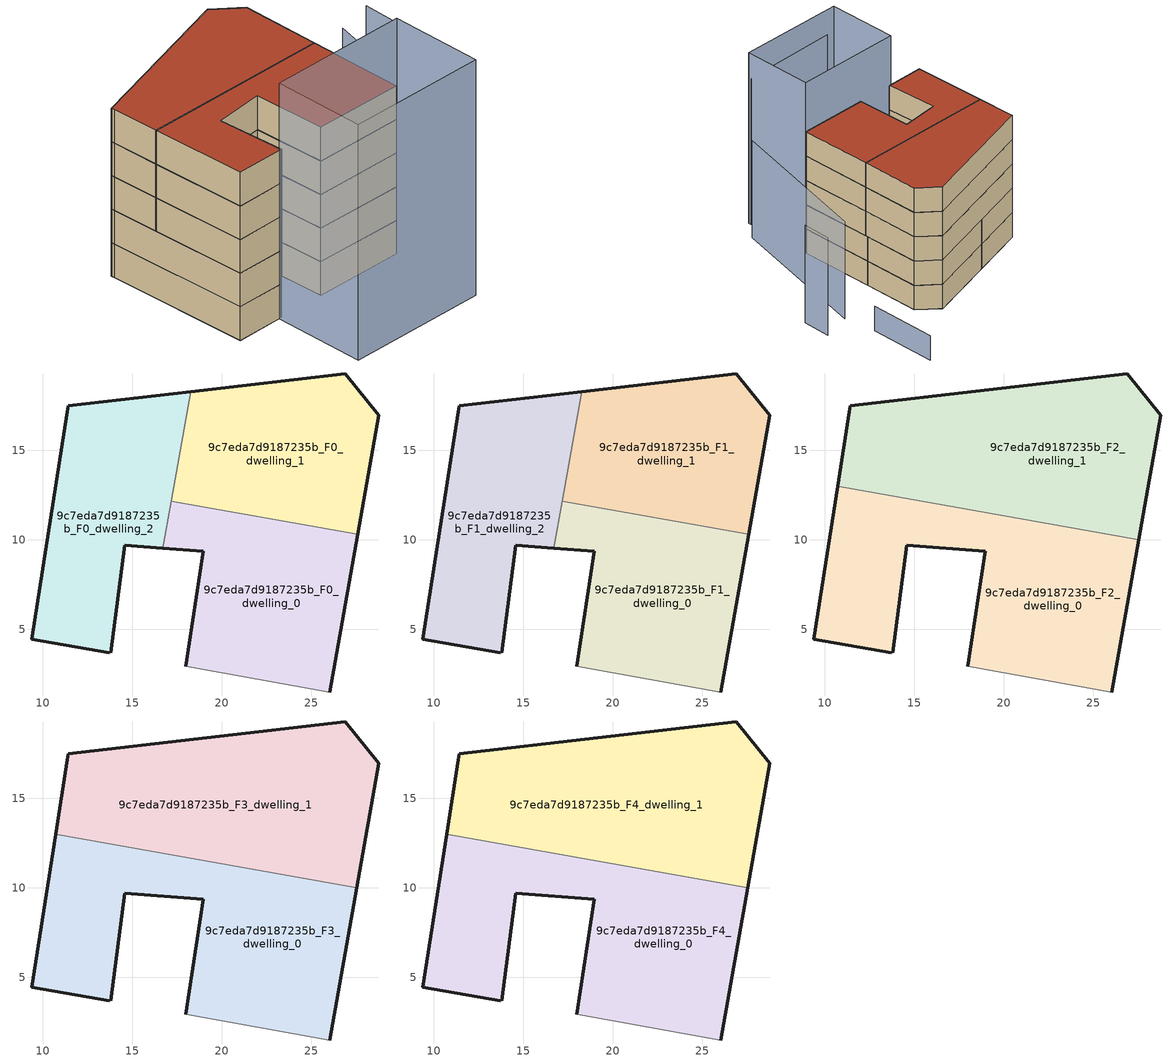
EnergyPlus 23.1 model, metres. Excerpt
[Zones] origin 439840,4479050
9c7eda7d9187235b_F0_dwelling_0
 floor ground (EU_floor_Construction): 26.03,1.49 27.6,10.31 17.17,12.16 16.71,9.53 18.97,9.36 18,2.94 z0
 wall outside (EU_wall_Construction): 18,2.94 18.97,9.36 16.71,9.53 / 27.6,10.31 26.03,1.49 z0:3
 wall to 9c7eda7d9187235b_F0_dwelling_1 (EU_wall_Construction): 17.17,12.16 27.6,10.31 z0:3
 wall adiabatic (EU_wall_Construction): 26.03,1.49 18,2.94 z0:3
 wall to 9c7eda7d9187235b_F0_dwelling_2 (EU_wall_Construction): 16.71,9.53 17.17,12.16 z0:3
9c7eda7d9187235b_F0_dwelling_1
 floor ground (EU_floor_Construction): 27.6,10.31 28.78,16.97 26.92,19.28 18.26,18.29 17.17,12.16 z0
 wall outside (EU_wall_Construction): 18.26,18.29 26.92,19.28 28.78,16.97 27.6,10.31 z0:3
 wall to 9c7eda7d9187235b_F0_dwelling_2 (EU_wall_Construction): 17.17,12.16 18.26,18.29 z0:3
9c7eda7d9187235b_F0_dwelling_2
 floor ground (EU_floor_Construction): 13.8,3.67 14.57,9.7 16.71,9.53 18.26,18.29 11.41,17.51 11.35,17.16 9.37,4.44 13.72,3.69 z0
 wall outside (EU_wall_Construction): 13.72,3.69 9.37,4.44 11.35,17.16 11.41,17.51 18.26,18.29 / 16.71,9.53 14.57,9.7 13.8,3.67 z0:3
 wall adiabatic (EU_wall_Construction): 13.8,3.67 13.72,3.69 z0:3
9c7eda7d9187235b_F1_dwelling_0
 floor to 9c7eda7d9187235b_F0_dwelling_0 (EU_floor_Construction): 26.03,1.49 27.6,10.31 17.17,12.16 16.71,9.53 18.97,9.36 18,2.94 z3
 wall outside (EU_wall_Construction): 18,2.94 18.97,9.36 16.71,9.53 / 27.6,10.31 26.03,1.49 z3:6
 wall to 9c7eda7d9187235b_F1_dwelling_1 (EU_wall_Construction): 17.17,12.16 27.6,10.31 z3:6
 wall adiabatic (EU_wall_Construction): 26.03,1.49 18,2.94 z3:6
 wall to 9c7eda7d9187235b_F1_dwelling_2 (EU_wall_Construction): 16.71,9.53 17.17,12.16 z3:6
9c7eda7d9187235b_F1_dwelling_1
 floor to 9c7eda7d9187235b_F0_dwelling_1 (EU_floor_Construction): 27.6,10.31 28.78,16.97 26.92,19.28 18.26,18.29 17.17,12.16 z3
 wall outside (EU_wall_Construction): 18.26,18.29 26.92,19.28 28.78,16.97 27.6,10.31 z3:6
 wall to 9c7eda7d9187235b_F1_dwelling_2 (EU_wall_Construction): 17.17,12.16 18.26,18.29 z3:6
9c7eda7d9187235b_F1_dwelling_2
 floor to 9c7eda7d9187235b_F0_dwelling_2 (EU_floor_Construction): 13.8,3.67 14.57,9.7 16.71,9.53 18.26,18.29 11.41,17.51 11.35,17.16 9.37,4.44 13.72,3.69 z3
 wall outside (EU_wall_Construction): 13.72,3.69 9.37,4.44 11.35,17.16 11.41,17.51 18.26,18.29 / 16.71,9.53 14.57,9.7 13.8,3.67 z3:6
 wall adiabatic (EU_wall_Construction): 13.8,3.67 13.72,3.69 z3:6
9c7eda7d9187235b_F2_dwelling_0
 floor to 9c7eda7d9187235b_F1_dwelling_0 (EU_floor_Construction): 26.03,1.49 27.54,10 17.12,11.85 16.71,9.53 18.97,9.36 18,2.94 z6
 floor to 9c7eda7d9187235b_F1_dwelling_2 (EU_floor_Construction): 13.8,3.67 14.57,9.7 16.71,9.53 17.12,11.85 10.7,12.98 9.37,4.44 13.72,3.69 z6
 wall outside (EU_wall_Construction): 13.72,3.69 9.37,4.44 10.7,12.99 / 27.54,10 26.03,1.49 / 18,2.94 18.97,9.36 14.57,9.7 13.8,3.67 z6:9
 wall adiabatic (EU_wall_Construction): 13.8,3.67 13.72,3.69 / 26.03,1.49 18,2.94 z6:9
 wall to 9c7eda7d9187235b_F2_dwelling_1 (EU_wall_Construction): 10.7,12.99 27.54,10 z6:9
9c7eda7d9187235b_F2_dwelling_1
 floor to 9c7eda7d9187235b_F1_dwelling_1 (EU_floor_Construction): 27.6,10.31 28.78,16.97 26.92,19.28 18.26,18.29 17.17,12.16 z6
 floor to 9c7eda7d9187235b_F1_dwelling_0 (EU_floor_Construction): 27.54,10 27.6,10.31 17.17,12.16 17.12,11.85 z6
 floor to 9c7eda7d9187235b_F1_dwelling_2 (EU_floor_Construction): 17.12,11.85 18.26,18.29 11.41,17.51 11.35,17.16 10.7,12.98 z6
 wall outside (EU_wall_Construction): 10.7,12.99 11.35,17.16 11.41,17.51 26.92,19.28 28.78,16.97 27.54,10 z6:9
9c7eda7d9187235b_F3_dwelling_0
 floor to 9c7eda7d9187235b_F2_dwelling_0 (EU_floor_Construction): 26.03,1.49 27.54,10 10.7,12.99 9.37,4.44 13.72,3.69 13.8,3.67 14.57,9.7 18.97,9.36 18,2.94 z9
 wall outside (EU_wall_Construction): 13.72,3.69 9.37,4.44 10.7,12.99 / 27.54,10 26.03,1.49 / 18,2.94 18.97,9.36 14.57,9.7 13.8,3.67 z9:12
 wall adiabatic (EU_wall_Construction): 13.8,3.67 13.72,3.69 / 26.03,1.49 18,2.94 z9:12
 wall to 9c7eda7d9187235b_F3_dwelling_1 (EU_wall_Construction): 10.7,12.99 27.54,10 z9:12
9c7eda7d9187235b_F3_dwelling_1
 floor to 9c7eda7d9187235b_F2_dwelling_1 (EU_floor_Construction): 27.54,10 28.78,16.97 26.92,19.28 11.41,17.51 11.35,17.16 10.7,12.99 z9
 wall outside (EU_wall_Construction): 10.7,12.99 11.35,17.16 11.41,17.51 26.92,19.28 28.78,16.97 27.54,10 z9:12
9c7eda7d9187235b_F4_dwelling_0
 floor to 9c7eda7d9187235b_F3_dwelling_0 (EU_floor_Construction): 26.03,1.49 27.54,10 10.7,12.99 9.37,4.44 13.72,3.69 13.8,3.67 14.57,9.7 18.97,9.36 18,2.94 z12
 wall outside (EU_wall_Construction): 13.72,3.69 9.37,4.44 10.7,12.99 / 27.54,10 26.03,1.49 / 18,2.94 18.97,9.36 14.57,9.7 13.8,3.67 z12:15
 wall adiabatic (EU_wall_Construction): 13.8,3.67 13.72,3.69 / 26.03,1.49 18,2.94 z12:15
 wall to 9c7eda7d9187235b_F4_dwelling_1 (EU_wall_Construction): 10.7,12.99 27.54,10 z12:15
 roof outside (EU_roof_Construction): 27.54,10 26.03,1.49 18,2.94 18.97,9.36 14.57,9.7 13.8,3.67 13.72,3.69 9.37,4.44 10.7,12.99 z15
9c7eda7d9187235b_F4_dwelling_1
 floor to 9c7eda7d9187235b_F3_dwelling_1 (EU_floor_Construction): 27.54,10 28.78,16.97 26.92,19.28 11.41,17.51 11.35,17.16 10.7,12.99 z12
 wall outside (EU_wall_Construction): 10.7,12.99 11.35,17.16 11.41,17.51 26.92,19.28 28.78,16.97 27.54,10 z12:15
 roof outside (EU_roof_Construction): 26.92,19.28 28.78,16.97 27.54,10 10.7,12.99 11.35,17.16 11.41,17.51 z15
shading: 13.17,-4.5 24.6,-6.34 z0:18; 26.7,-4.79 34.28,11.98 / 37.19,8.93 37.89,12.25 z0:12; 13.56,3.74 26.03,1.49 / 26.03,1.49 24.55,-6.68 / 24.55,-6.68 12.09,-4.43 / 12.09,-4.43 13.56,3.74 z0:21; 34.43,15.82 35.9,23.76 z0:3
[Building]
EU S2 Campaign: North Axis=0; Terrain=City; Solar Distribution=FullExterior
[Site:Location]
Madrid: Latitude=40.5; Longitude=-3.5; Time Zone=1; Elevation=609
[SizingPeriod:WeatherFileDays]
AnnualSizingPeriod: Begin Month=1; Begin Day of Month=1; End Month=12; End Day of Month=31; Day of Week for Start Day=Monday; Use Weather File Daylight Saving Period=No; Use Weather File Rain and Snow Indicators=No
[MATERIAL]
EU_InternalMass_Material: Roughness=MediumRough; Thickness=0.1; Conductivity=1; Density=1800; Specific Heat=900; Thermal Absorptance=0.9; Solar Absorptance=0.7; Visible Absorptance=0.7
[MATERIAL:NOMASS] Roughness=MediumRough; Thermal Absorptance=0.9; Solar Absorptance=0.7; Visible Absorptance=0.7
Name | Thermal Resistance
EU_wall_NoMass | 0.459673
EU_roof_NoMass | 0.495815
EU_floor_NoMass | 0.788942
[CONSTRUCTION]
EU_wall_Construction: EU_wall_NoMass
EU_roof_Construction: EU_roof_NoMass
EU_floor_Construction: EU_floor_NoMass
EU_InternalMass_Construction: EU_InternalMass_Material
[ZONE] Type=1; Multiplier=1; Ceiling Height=autocalculate; Floor Area=autocalculate; Part of Total Floor Area=Yes
Name | Volume
9c7eda7d9187235b_F0_dwelling_0; 9c7eda7d9187235b_F1_dwelling_0 | 239.225
9c7eda7d9187235b_F2_dwelling_0; 9c7eda7d9187235b_F3_dwelling_0; 9c7eda7d9187235b_F4_dwelling_0 | 358.813
9c7eda7d9187235b_F0_dwelling_1; 9c7eda7d9187235b_F1_dwelling_1 | 239.207
9c7eda7d9187235b_F2_dwelling_1; 9c7eda7d9187235b_F3_dwelling_1; 9c7eda7d9187235b_F4_dwelling_1 | 358.828
9c7eda7d9187235b_F0_dwelling_2; 9c7eda7d9187235b_F1_dwelling_2 | 239.213
[INTERNALMASS] Construction=EU_InternalMass_Construction
Name | Zone or ZoneList | Surface Area
9c7eda7d9187235b_F0_dwelling_0_EU_InternalMass | 9c7eda7d9187235b_F0_dwelling_0 | 79.7412
9c7eda7d9187235b_F0_dwelling_1_EU_InternalMass | 9c7eda7d9187235b_F0_dwelling_1 | 79.7359
9c7eda7d9187235b_F0_dwelling_2_EU_InternalMass | 9c7eda7d9187235b_F0_dwelling_2 | 79.7379
9c7eda7d9187235b_F1_dwelling_0_EU_InternalMass | 9c7eda7d9187235b_F1_dwelling_0 | 79.7412
9c7eda7d9187235b_F1_dwelling_1_EU_InternalMass | 9c7eda7d9187235b_F1_dwelling_1 | 79.7359
9c7eda7d9187235b_F1_dwelling_2_EU_InternalMass | 9c7eda7d9187235b_F1_dwelling_2 | 79.7379
9c7eda7d9187235b_F2_dwelling_0_EU_InternalMass | 9c7eda7d9187235b_F2_dwelling_0 | 119.604
9c7eda7d9187235b_F2_dwelling_1_EU_InternalMass | 9c7eda7d9187235b_F2_dwelling_1 | 119.61
9c7eda7d9187235b_F3_dwelling_0_EU_InternalMass | 9c7eda7d9187235b_F3_dwelling_0 | 119.604
9c7eda7d9187235b_F3_dwelling_1_EU_InternalMass | 9c7eda7d9187235b_F3_dwelling_1 | 119.61
9c7eda7d9187235b_F4_dwelling_0_EU_InternalMass | 9c7eda7d9187235b_F4_dwelling_0 | 119.604
9c7eda7d9187235b_F4_dwelling_1_EU_InternalMass | 9c7eda7d9187235b_F4_dwelling_1 | 119.61
[OTHEREQUIPMENT] Fuel Type=Electricity; Design Level Calculation Method=Watts/Area; Power per Zone Floor Area=1; Fraction Latent=0; Fraction Radiant=0; Fraction Lost=0; Carbon Dioxide Generation Rate=0; EndUse Subcategory=EU_Step8_InternalGains
Name | Zone or ZoneList or Space or SpaceList | Schedule
EU_Step8_InternalGain_9c7eda7d9187235b_F0_dwelling_0_f000 | 9c7eda7d9187235b_F0_dwelling_0 | EU_Step8_GainSchedule_9c7eda7d9187235b_F0_dwelling_0_f000
EU_Step8_InternalGain_9c7eda7d9187235b_F0_dwelling_1_f000 | 9c7eda7d9187235b_F0_dwelling_1 | EU_Step8_GainSchedule_9c7eda7d9187235b_F0_dwelling_1_f000
EU_Step8_InternalGain_9c7eda7d9187235b_F0_dwelling_2_f000 | 9c7eda7d9187235b_F0_dwelling_2 | EU_Step8_GainSchedule_9c7eda7d9187235b_F0_dwelling_2_f000
EU_Step8_InternalGain_9c7eda7d9187235b_F1_dwelling_0_f000 | 9c7eda7d9187235b_F1_dwelling_0 | EU_Step8_GainSchedule_9c7eda7d9187235b_F1_dwelling_0_f000
EU_Step8_InternalGain_9c7eda7d9187235b_F1_dwelling_1_f000 | 9c7eda7d9187235b_F1_dwelling_1 | EU_Step8_GainSchedule_9c7eda7d9187235b_F1_dwelling_1_f000
EU_Step8_InternalGain_9c7eda7d9187235b_F1_dwelling_2_f000 | 9c7eda7d9187235b_F1_dwelling_2 | EU_Step8_GainSchedule_9c7eda7d9187235b_F1_dwelling_2_f000
EU_Step8_InternalGain_9c7eda7d9187235b_F2_dwelling_0_f000 | 9c7eda7d9187235b_F2_dwelling_0 | EU_Step8_GainSchedule_9c7eda7d9187235b_F2_dwelling_0_f000
EU_Step8_InternalGain_9c7eda7d9187235b_F2_dwelling_1_f000 | 9c7eda7d9187235b_F2_dwelling_1 | EU_Step8_GainSchedule_9c7eda7d9187235b_F2_dwelling_1_f000
EU_Step8_InternalGain_9c7eda7d9187235b_F3_dwelling_0_f000 | 9c7eda7d9187235b_F3_dwelling_0 | EU_Step8_GainSchedule_9c7eda7d9187235b_F3_dwelling_0_f000
EU_Step8_InternalGain_9c7eda7d9187235b_F3_dwelling_1_f000 | 9c7eda7d9187235b_F3_dwelling_1 | EU_Step8_GainSchedule_9c7eda7d9187235b_F3_dwelling_1_f000
EU_Step8_InternalGain_9c7eda7d9187235b_F4_dwelling_0_f000 | 9c7eda7d9187235b_F4_dwelling_0 | EU_Step8_GainSchedule_9c7eda7d9187235b_F4_dwelling_0_f000
EU_Step8_InternalGain_9c7eda7d9187235b_F4_dwelling_1_f000 | 9c7eda7d9187235b_F4_dwelling_1 | EU_Step8_GainSchedule_9c7eda7d9187235b_F4_dwelling_1_f000
[ZONEVENTILATION:DESIGNFLOWRATE] Schedule=EU_AlwaysOn; Design Flow Rate Calculation Method=AirChanges/Hour; Air Changes per Hour=0.719161; Ventilation Type=Natural; Fan Pressure Rise=0; Fan Total Efficiency=1; Constant Term Coefficient=1; Temperature Term Coefficient=0; Velocity Term Coefficient=0; Velocity Squared Term Coefficient=0; Minimum Indoor Temperature=-100; Maximum Indoor Temperature=100; Delta Temperature=-100; Minimum Outdoor Temperature=-100; Maximum Outdoor Temperature=100; Maximum Wind Speed=40
Name | Zone or ZoneList or Space or SpaceList
EU_ConstantAir_9c7eda7d9187235b_F0_dwelling_0 | 9c7eda7d9187235b_F0_dwelling_0
EU_ConstantAir_9c7eda7d9187235b_F0_dwelling_1 | 9c7eda7d9187235b_F0_dwelling_1
EU_ConstantAir_9c7eda7d9187235b_F0_dwelling_2 | 9c7eda7d9187235b_F0_dwelling_2
EU_ConstantAir_9c7eda7d9187235b_F1_dwelling_0 | 9c7eda7d9187235b_F1_dwelling_0
EU_ConstantAir_9c7eda7d9187235b_F1_dwelling_1 | 9c7eda7d9187235b_F1_dwelling_1
EU_ConstantAir_9c7eda7d9187235b_F1_dwelling_2 | 9c7eda7d9187235b_F1_dwelling_2
EU_ConstantAir_9c7eda7d9187235b_F2_dwelling_0 | 9c7eda7d9187235b_F2_dwelling_0
EU_ConstantAir_9c7eda7d9187235b_F2_dwelling_1 | 9c7eda7d9187235b_F2_dwelling_1
EU_ConstantAir_9c7eda7d9187235b_F3_dwelling_0 | 9c7eda7d9187235b_F3_dwelling_0
EU_ConstantAir_9c7eda7d9187235b_F3_dwelling_1 | 9c7eda7d9187235b_F3_dwelling_1
EU_ConstantAir_9c7eda7d9187235b_F4_dwelling_0 | 9c7eda7d9187235b_F4_dwelling_0
EU_ConstantAir_9c7eda7d9187235b_F4_dwelling_1 | 9c7eda7d9187235b_F4_dwelling_1
[HVACTEMPLATE:THERMOSTAT] Constant Heating Setpoint=20; Constant Cooling Setpoint=50
EU_HeatOnly_9c7eda7d9187235b_F0_dwelling_0; EU_HeatOnly_9c7eda7d9187235b_F0_dwelling_1; EU_HeatOnly_9c7eda7d9187235b_F0_dwelling_2; EU_HeatOnly_9c7eda7d9187235b_F1_dwelling_0; EU_HeatOnly_9c7eda7d9187235b_F1_dwelling_1; EU_HeatOnly_9c7eda7d9187235b_F1_dwelling_2; EU_HeatOnly_9c7eda7d9187235b_F2_dwelling_0; EU_HeatOnly_9c7eda7d9187235b_F2_dwelling_1; EU_HeatOnly_9c7eda7d9187235b_F3_dwelling_0; EU_HeatOnly_9c7eda7d9187235b_F3_dwelling_1; EU_HeatOnly_9c7eda7d9187235b_F4_dwelling_0; EU_HeatOnly_9c7eda7d9187235b_F4_dwelling_1
[HVACTEMPLATE:ZONE:IDEALLOADSAIRSYSTEM] System Availability Schedule=EU_AlwaysOn; Maximum Heating Supply Air Temperature=50; Minimum Cooling Supply Air Temperature=13; Maximum Heating Supply Air Humidity Ratio=0.0156; Minimum Cooling Supply Air Humidity Ratio=0.0077; Heating Limit=NoLimit; Cooling Limit=NoLimit; Heating Availability Schedule=EU_AlwaysOn; Cooling Availability Schedule=EU_CoolingOff; Dehumidification Control Type=ConstantSensibleHeatRatio; Cooling Sensible Heat Ratio=0.7; Dehumidification Setpoint=60; Humidification Control Type=None; Humidification Setpoint=30; Outdoor Air Method=None; Outdoor Air Flow Rate per Person=0.00944; Outdoor Air Flow Rate per Zone Floor Area=0; Outdoor Air Flow Rate per Zone=0; Demand Controlled Ventilation Type=None; Outdoor Air Economizer Type=NoEconomizer; Heat Recovery Type=None; Sensible Heat Recovery Effectiveness=0.7; Latent Heat Recovery Effectiveness=0.65
Name | Template Thermostat
9c7eda7d9187235b_F0_dwelling_0 | EU_HeatOnly_9c7eda7d9187235b_F0_dwelling_0
9c7eda7d9187235b_F0_dwelling_1 | EU_HeatOnly_9c7eda7d9187235b_F0_dwelling_1
9c7eda7d9187235b_F0_dwelling_2 | EU_HeatOnly_9c7eda7d9187235b_F0_dwelling_2
9c7eda7d9187235b_F1_dwelling_0 | EU_HeatOnly_9c7eda7d9187235b_F1_dwelling_0
9c7eda7d9187235b_F1_dwelling_1 | EU_HeatOnly_9c7eda7d9187235b_F1_dwelling_1
9c7eda7d9187235b_F1_dwelling_2 | EU_HeatOnly_9c7eda7d9187235b_F1_dwelling_2
9c7eda7d9187235b_F2_dwelling_0 | EU_HeatOnly_9c7eda7d9187235b_F2_dwelling_0
9c7eda7d9187235b_F2_dwelling_1 | EU_HeatOnly_9c7eda7d9187235b_F2_dwelling_1
9c7eda7d9187235b_F3_dwelling_0 | EU_HeatOnly_9c7eda7d9187235b_F3_dwelling_0
9c7eda7d9187235b_F3_dwelling_1 | EU_HeatOnly_9c7eda7d9187235b_F3_dwelling_1
9c7eda7d9187235b_F4_dwelling_0 | EU_HeatOnly_9c7eda7d9187235b_F4_dwelling_0
9c7eda7d9187235b_F4_dwelling_1 | EU_HeatOnly_9c7eda7d9187235b_F4_dwelling_1
[SIZING:ZONE] Zone Cooling Design Supply Air Temperature Input Method=SupplyAirTemperature; Zone Cooling Design Supply Air Temperature=13; Zone Heating Design Supply Air Temperature Input Method=SupplyAirTemperature; Zone Heating Design Supply Air Temperature=50; Zone Cooling Design Supply Air Humidity Ratio=0.008; Zone Heating Design Supply Air Humidity Ratio=0.008; Cooling Design Air Flow Method=DesignDay; Cooling Design Air Flow Rate=0; Cooling Minimum Air Flow per Zone Floor Area=0.000762; Cooling Minimum Air Flow=0; Cooling Minimum Air Flow Fraction=0.2; Heating Design Air Flow Method=DesignDay; Heating Design Air Flow Rate=0; Heating Maximum Air Flow per Zone Floor Area=0.002032; Heating Maximum Air Flow=0.141576; Heating Maximum Air Flow Fraction=0.3; Account for Dedicated Outdoor Air System=No; Dedicated Outdoor Air System Control Strategy=NeutralSupplyAir; Dedicated Outdoor Air Low Setpoint Temperature for Design=autosize; Dedicated Outdoor Air High Setpoint Temperature for Design=autosize; Zone Load Sizing Method=Sensible Load Only No Latent Load; Zone Latent Cooling Design Supply Air Humidity Ratio Input Method=HumidityRatioDifference; Zone Cooling Design Supply Air Humidity Ratio Difference=0.005; Zone Latent Heating Design Supply Air Humidity Ratio Input Method=HumidityRatioDifference; Zone Humidification Design Supply Air Humidity Ratio Difference=0.005
9c7eda7d9187235b_F0_dwelling_0; 9c7eda7d9187235b_F0_dwelling_1; 9c7eda7d9187235b_F0_dwelling_2; 9c7eda7d9187235b_F1_dwelling_0; 9c7eda7d9187235b_F1_dwelling_1; 9c7eda7d9187235b_F1_dwelling_2; 9c7eda7d9187235b_F2_dwelling_0; 9c7eda7d9187235b_F2_dwelling_1; 9c7eda7d9187235b_F3_dwelling_0; 9c7eda7d9187235b_F3_dwelling_1; 9c7eda7d9187235b_F4_dwelling_0; 9c7eda7d9187235b_F4_dwelling_1
[SCHEDULE:CONSTANT]
Name | Hourly Value
EU_AlwaysOn | 1
EU_CoolingOff | 0
[SCHEDULE:FILE] Column Number=1; Rows to Skip at Top=0; Number of Hours of Data=8760; Column Separator=Comma; Interpolate to Timestep=No; Minutes per Item=60; Adjust Schedule for Daylight Savings=Yes
Name | File
EU_Step8_GainSchedule_9c7eda7d9187235b_F0_dwelling_0_f000 | ../../schedules/9c7eda7d9187235b/9c7eda7d9187235b_F0_dwelling_0_f000_gain.csv
EU_Step8_GainSchedule_9c7eda7d9187235b_F0_dwelling_1_f000 | ../../schedules/9c7eda7d9187235b/9c7eda7d9187235b_F0_dwelling_1_f000_gain.csv
EU_Step8_GainSchedule_9c7eda7d9187235b_F0_dwelling_2_f000 | ../../schedules/9c7eda7d9187235b/9c7eda7d9187235b_F0_dwelling_2_f000_gain.csv
EU_Step8_GainSchedule_9c7eda7d9187235b_F1_dwelling_0_f000 | ../../schedules/9c7eda7d9187235b/9c7eda7d9187235b_F1_dwelling_0_f000_gain.csv
EU_Step8_GainSchedule_9c7eda7d9187235b_F1_dwelling_1_f000 | ../../schedules/9c7eda7d9187235b/9c7eda7d9187235b_F1_dwelling_1_f000_gain.csv
EU_Step8_GainSchedule_9c7eda7d9187235b_F1_dwelling_2_f000 | ../../schedules/9c7eda7d9187235b/9c7eda7d9187235b_F1_dwelling_2_f000_gain.csv
EU_Step8_GainSchedule_9c7eda7d9187235b_F2_dwelling_0_f000 | ../../schedules/9c7eda7d9187235b/9c7eda7d9187235b_F2_dwelling_0_f000_gain.csv
EU_Step8_GainSchedule_9c7eda7d9187235b_F2_dwelling_1_f000 | ../../schedules/9c7eda7d9187235b/9c7eda7d9187235b_F2_dwelling_1_f000_gain.csv
EU_Step8_GainSchedule_9c7eda7d9187235b_F3_dwelling_0_f000 | ../../schedules/9c7eda7d9187235b/9c7eda7d9187235b_F3_dwelling_0_f000_gain.csv
EU_Step8_GainSchedule_9c7eda7d9187235b_F3_dwelling_1_f000 | ../../schedules/9c7eda7d9187235b/9c7eda7d9187235b_F3_dwelling_1_f000_gain.csv
EU_Step8_GainSchedule_9c7eda7d9187235b_F4_dwelling_0_f000 | ../../schedules/9c7eda7d9187235b/9c7eda7d9187235b_F4_dwelling_0_f000_gain.csv
EU_Step8_GainSchedule_9c7eda7d9187235b_F4_dwelling_1_f000 | ../../schedules/9c7eda7d9187235b/9c7eda7d9187235b_F4_dwelling_1_f000_gain.csv
